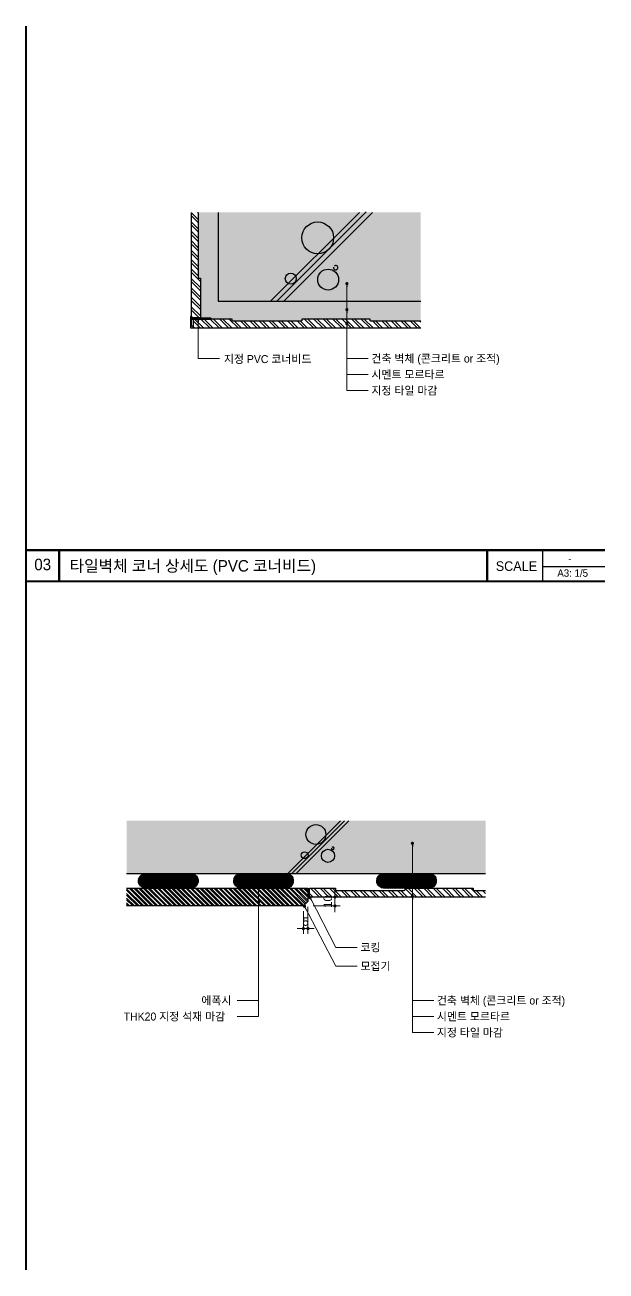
# Model space of a CAD drawing. Header units: millimetres. Extents: x -223175 to 287756, y -120611 to 352956.
# Drawn here: x 228275 to 228929, y 82232 to 83634 of the extents above; entities that cross this region are included whole.
import ezdxf
from ezdxf.enums import TextEntityAlignment as Align
from ezdxf.lldxf.tags import DXFTag

# ---------------------------------------------------------------- set-up
doc = ezdxf.new("R2010")
doc.units = ezdxf.units.MM
doc.header["$LTSCALE"] = 50
doc.header["$PDMODE"] = 35
doc.layers.get('DEFPOINTS').update_dxf_attribs({"color": 108})
for name, color, linetype in [('0-DOOR FRAME', 3, 'Continuous'), ('01-SHEET', 7, 'Continuous'), ('01-TXT-P', 7, 'Continuous'), ('DETAIL', 7, 'Continuous'), ('ETC', 6, 'Continuous'), ('HAT', 8, 'Continuous'), ('i-fin', 4, 'Continuous'), ('IN-HAT', 250, 'Continuous'), ('SC-FIN(TILE)', 3, 'Continuous'), ('SC-HAT', 8, 'Continuous'), ('w-p', 5, 'CENTER'), ('인테리어분리선', 2, 'Continuous')]:
    doc.layers.add(name, color=color, linetype=linetype)
doc.layers.add('I-TEXT', color=7, linetype='Continuous', lineweight=0)
doc.styles.add('DH-TEXT', font='h2wull.TTF')
doc.styles.add('YE-TEXT', font='HY울릉도l.ttf')
tags = doc.linetypes.add('CENTER', pattern=[50.8, 31.75, -6.35, 6.35, -6.35]).pattern_tags.tags
tags[10:11] = [DXFTag(74, 4), DXFTag(75, 0), DXFTag(340, '0'), DXFTag(46, 1.0), DXFTag(50, 0.0), DXFTag(44, 0.0), DXFTag(45, 0.0)]
tags[8:9] = [DXFTag(74, 4), DXFTag(75, 0), DXFTag(340, '0'), DXFTag(46, 1.0), DXFTag(50, 0.0), DXFTag(44, 0.0), DXFTag(45, 0.0)]
tags[6:7] = [DXFTag(74, 4), DXFTag(75, 0), DXFTag(340, '0'), DXFTag(46, 1.0), DXFTag(50, 0.0), DXFTag(44, 0.0), DXFTag(45, 0.0)]
tags[4:5] = [DXFTag(74, 4), DXFTag(75, 0), DXFTag(340, '0'), DXFTag(46, 1.0), DXFTag(50, 0.0), DXFTag(44, 0.0), DXFTag(45, 0.0)]
doc.dimstyles.new('DH-6', dxfattribs={"dimscale": 6, "dimtxt": 1.6, "dimasz": 0.6, "dimexe": 1, "dimexo": 1, "dimgap": 0.5, "dimtad": 1, "dimdec": 0, "dimrnd": 0.05, "dimdsep": 46, "dimlunit": 6, "dimtxsty": 'DH-TEXT', "dimblk": 'DOT', "dimcen": 2.5, "dimdle": 1, "dimclrd": 8, "dimclre": 8, "dimclrt": 7, "dimadec": 0, "dimazin": 0, "dimtfac": 1, "dimtdec": 0, "dimtix": 1, "dimtmove": 2, "dimatfit": 3, "dimldrblk": 'DOT', "dimfxl": 1, "dimlwd": -1, "dimlwe": -1, "dimarcsym": 0})

# ---------------------------------------------------------------- blocks, each defined once
blk = doc.blocks.new('_Dot')
at = {"color": 0, "linetype": 'ByBlock', "lineweight": -2}
blk.add_line((-0.5, 0), (-1, 0), dxfattribs=at)
at = {"color": 0, "linetype": 'ByBlock', "const_width": 0.5}
blk.add_lwpolyline([(-0.25, 0, 1), (0.25, 0, 1)], format="xyb", close=True, dxfattribs=at)
blk = doc.blocks.new('*D994')
at = {"layer": 'DEFPOINTS', "color": 0}
for p in [(228593.2, 82652.8), (228593.2, 82642.8), (228623.9, 82652.8)]:
    blk.add_point(p, dxfattribs=at)
at = {"layer": 'I-TEXT', "color": 8}
for p, q in [((228623.9, 82656.4), (228623.9, 82660)), ((228599.2, 82652.8), (228629.9, 82652.8)), ((228599.2, 82642.8), (228629.9, 82642.8)), ((228623.9, 82642.8), (228623.9, 82652.8)), ((228623.9, 82639.2), (228623.9, 82635.6))]:
    blk.add_line(p, q, dxfattribs=at)
at = {"layer": 'I-TEXT', "color": 8, "linetype": 'ByBlock', "xscale": 3.6, "yscale": 3.6, "zscale": 3.6}
for p, rotation in [((228623.9, 82652.8), 270), ((228623.9, 82642.8), 90)]:
    blk.add_blockref('_Dot', p, dxfattribs=dict(at, rotation=rotation))
at = {"layer": 'I-TEXT', "color": 7, "insert": (228615.9, 82647.8), "char_height": 9.6, "attachment_point": 5, "rotation": 90, "style": 'DH-TEXT'}
blk.add_mtext('10', dxfattribs=at)
blk = doc.blocks.new('*D995')
at = {"layer": 'DEFPOINTS', "color": 0}
for p in [(228588.4, 82642.8), (228593.4, 82647.8), (228593.4, 82617.3)]:
    blk.add_point(p, dxfattribs=at)
at = {"layer": 'I-TEXT', "color": 8}
for p, q in [((228593.4, 82641.8), (228593.4, 82611.3)), ((228588.4, 82636.8), (228588.4, 82611.3)), ((228584.8, 82617.3), (228581.2, 82617.3)), ((228588.4, 82617.3), (228593.4, 82617.3)), ((228597, 82617.3), (228600.6, 82617.3))]:
    blk.add_line(p, q, dxfattribs=at)
at = {"layer": 'I-TEXT', "color": 8, "linetype": 'ByBlock', "xscale": 3.6, "yscale": 3.6, "zscale": 3.6}
blk.add_blockref('_Dot', (228588.4, 82617.3), dxfattribs=at)
at = {"layer": 'I-TEXT', "color": 8, "linetype": 'ByBlock', "xscale": 3.6, "yscale": 3.6, "zscale": 3.6, "rotation": 180}
blk.add_blockref('_Dot', (228593.4, 82617.3), dxfattribs=at)
at = {"layer": 'I-TEXT', "color": 7, "insert": (228590.9, 82625.2), "char_height": 9.6, "attachment_point": 5, "style": 'DH-TEXT'}
blk.add_mtext('5', dxfattribs=at)
blk = doc.blocks.new('DOT')
at = {"color": 0, "linetype": 'ByBlock'}
blk.add_line((-0.5, 0), (-1, 0), dxfattribs=at)
at = {"color": 0, "linetype": 'ByBlock', "const_width": 0.5}
blk.add_lwpolyline([(-0.25, 0, 1), (0.25, 0, 1)], format="xyb", close=True, dxfattribs=at)

msp = doc.modelspace()

# ---------------------------------------------------------------- hatches: boundary and pattern name
at = {"layer": 'DETAIL'}
h = msp.add_hatch(dxfattribs=at)
h.set_pattern_fill('AR-SAND', color=8, scale=3)
h.set_pattern_definition([(37.5, (-31236.3587, 189728.483), (-0.188980074, 5.78047131), [0, -4.56, 0, -5.1, 0, -4.875]), (7.5, (-31236.359, 189728.483), (5.30933012, 8.4664382), [0, -2.46, 0, -4.11, 0, -1.575]), (327.5, (-31240.0487, 189728.483), (9.342425585, 0.01697716), [0, -1.5, 0, -5.4, 0, -7.05]), (317.5, (-31240.049, 189728.483), (9.01837981, 2.6330267), [0, -0.75, 0, -3.54, 0, -4.05])])
h.paths.add_polyline_path([(228492.4061, 83422.9184), (228469.9061, 83422.9184), (228469.9061, 83349.7328, 0.414213563), (228470.9061, 83348.7328), (228472.4061, 83348.7328), (228472.4061, 83302.9184), (228508.2204, 83302.9184), (228508.2204, 83301.4184, 0.414213562), (228509.2204, 83300.4184), (228585.7598, 83300.4184, 0.414213562), (228586.7598, 83301.4184), (228586.7598, 83302.9184), (228663.3667, 83302.9184), (228663.3667, 83301.4184, 0.414213562), (228664.3667, 83300.4184), (228720.3304, 83300.4184), (228720.3304, 83322.9184), (228492.4061, 83322.9184)])
at = {"layer": 'ETC', "ltscale": 0.4}
h = msp.add_hatch(dxfattribs=at)
h.set_pattern_fill('ANSI37', color=252, scale=10, angle=184.926355, style=0)
h.set_pattern_definition([(229.92635502, (809106.4117, 628595.3626), (0.9565220064, -0.8047146396), []), (319.92635502, (809106.4117, 628595.3626), (0.8047146396, 0.9565220064), [])])
edge = h.paths.add_edge_path()
edge.add_line((228462.5273, 82662.8157), (228411.262, 82662.8157))
edge.add_arc((228411.0748, 82671.1146), 8.3011, 83.618098, 271.2926249, ccw=False)
edge.add_line((228411.9975, 82679.3643), (228460.3146, 82679.3643))
edge.add_arc((228461.539, 82671.1058), 8.3488, 276.7979716, 98.4336986, ccw=False)
h = msp.add_hatch(dxfattribs=at)
h.set_pattern_fill('ANSI37', color=252, scale=10, angle=184.926355, style=0)
h.set_pattern_definition([(229.92635502, (809213.5909, 628595.3626), (0.9565220064, -0.8047146396), []), (319.92635502, (809213.5909, 628595.3626), (0.8047146396, 0.9565220064), [])])
edge = h.paths.add_edge_path()
edge.add_line((228569.7064, 82662.8157), (228518.4412, 82662.8157))
edge.add_arc((228518.2539, 82671.1146), 8.3011, 83.618098, 271.2926249, ccw=False)
edge.add_line((228519.1766, 82679.3643), (228567.4937, 82679.3643))
edge.add_arc((228568.7182, 82671.1058), 8.3488, 276.7979716, 98.4336986, ccw=False)
h = msp.add_hatch(dxfattribs=at)
h.set_pattern_fill('ANSI37', color=252, scale=10, angle=184.926355, style=0)
h.set_pattern_definition([(229.92635502, (809374.5205, 628595.3626), (0.9565220064, -0.8047146396), []), (319.92635502, (809374.5205, 628595.3626), (0.8047146396, 0.9565220064), [])])
edge = h.paths.add_edge_path()
edge.add_line((228730.6361, 82662.8157), (228679.3708, 82662.8157))
edge.add_arc((228679.1836, 82671.1146), 8.3011, 83.618098, 271.2926249, ccw=False)
edge.add_line((228680.1063, 82679.3643), (228728.4234, 82679.3643))
edge.add_arc((228729.6478, 82671.1058), 8.3488, 276.7979716, 98.4336986, ccw=False)
at = {"layer": 'HAT', "ltscale": 0.5}
for points in [[(228720.3304, 83422.9184), (228492.4061, 83422.9184), (228492.4061, 83322.9184), (228720.3304, 83322.9184)], [(228793.3265, 82738.5475), (228389.4337, 82738.5475), (228389.4337, 82679.3643), (228446.3502, 82679.3643), (228455.6835, 82679.3643), (228467.6835, 82679.3643), (228793.3265, 82679.3643)]]:
    msp.add_hatch(color=253, dxfattribs=at).paths.add_polyline_path(points)
at = {"layer": 'IN-HAT', "ltscale": 0.5}
h = msp.add_hatch(dxfattribs=at)
h.set_pattern_fill('ANSI32', color=251, scale=20, angle=360, style=0)
h.set_pattern_definition([(135, (722616.762, 708985.88), (5.30330086, 5.30330086), []), (135, (722613.227, 708985.88), (5.30330086, 5.30330086), [])])
edge = h.paths.add_edge_path()
edge.add_line((228469.9358, 83422.9184), (228462.404, 83422.9184))
edge.add_line((228462.404, 83422.9184), (228462.4352, 83304.3184))
edge.add_line((228462.4352, 83304.3184), (228472.4363, 83304.3184))
edge.add_line((228472.4363, 83304.3184), (228472.4358, 83348.7328))
edge.add_line((228472.4358, 83348.7328), (228470.9358, 83348.7328))
edge.add_arc((228470.9358, 83349.7328), 1, 180, 270, ccw=False)
edge.add_line((228469.9358, 83349.7328), (228469.9358, 83422.9184))
h = msp.add_hatch(dxfattribs=at)
h.set_pattern_fill('ANSI32', color=251, scale=20, angle=270, style=0)
h.set_pattern_definition([(315, (854145.3974, 577447.245), (5.30330086, 5.30330086), []), (315, (854145.3974, 577443.709), (5.30330086, 5.30330086), [])])
edge = h.paths.add_edge_path()
edge.add_line((228464.4358, 83302.9184), (228464.4358, 83292.9184))
edge.add_line((228464.4358, 83292.9184), (228720.3304, 83292.9184))
edge.add_line((228720.3304, 83292.9184), (228720.3304, 83300.4184))
edge.add_line((228720.3304, 83300.4184), (228664.3964, 83300.4184))
edge.add_arc((228664.3964, 83301.4184), 1, 180, 270, ccw=False)
edge.add_line((228663.3964, 83301.4184), (228663.3964, 83302.9184))
edge.add_line((228663.3964, 83302.9184), (228586.7895, 83302.9184))
edge.add_line((228586.7895, 83302.9184), (228586.7895, 83301.4184))
edge.add_arc((228585.7895, 83301.4184), 1, 270, 360, ccw=False)
edge.add_line((228585.7895, 83300.4184), (228509.2501, 83300.4184))
edge.add_arc((228509.2501, 83301.4184), 1, 180, 270, ccw=False)
edge.add_line((228508.2501, 83301.4184), (228508.2501, 83302.9184))
edge.add_line((228508.2501, 83302.9184), (228464.4358, 83302.9184))
h = msp.add_hatch(dxfattribs=at)
h.set_pattern_fill('ANSI32', color=251, scale=20, angle=270, style=0)
h.set_pattern_definition([(315, (-31200.44, 189685.7756), (5.30330086, 5.30330086), []), (315, (-31200.44, 189682.24), (5.30330086, 5.30330086), [])])
edge = h.paths.add_edge_path()
edge.add_arc((228780.51, 82661.3157), 1, 180, 270, ccw=False)
edge.add_line((228779.51, 82661.3157), (228779.51, 82662.8157))
edge.add_line((228779.51, 82662.8157), (228702.9031, 82662.8157))
edge.add_line((228702.9031, 82662.8157), (228702.9031, 82661.3157))
edge.add_arc((228701.9031, 82661.3157), 1, 270, 360, ccw=False)
edge.add_line((228701.9031, 82660.3157), (228625.3637, 82660.3157))
edge.add_arc((228625.3637, 82661.3157), 1, 180, 270, ccw=False)
edge.add_line((228624.3637, 82661.3157), (228624.3637, 82662.8157))
edge.add_line((228624.3637, 82662.8157), (228595.3637, 82662.8157))
edge.add_line((228595.3637, 82662.8157), (228595.3637, 82652.8157))
edge.add_line((228595.3637, 82652.8157), (228793.3265, 82652.8157))
edge.add_line((228793.3265, 82652.8157), (228793.3265, 82660.3157))
edge.add_line((228793.3265, 82660.3157), (228780.51, 82660.3157))
at = {"layer": 'SC-HAT', "ltscale": 2}
h = msp.add_hatch(dxfattribs=at)
h.set_pattern_fill('ANSI32', color=251, scale=10, angle=270, style=0)
h.set_pattern_definition([(315, (-31202.4402, 189725.7756), (2.65165043, 2.65165043), []), (315, (-31202.4402, 189724.008), (2.65165043, 2.65165043), [])])
h.paths.add_polyline_path([(228593.3637, 82662.8157), (228573.3637, 82662.8157), (228518.5638, 82662.8157), (228485.2305, 82662.8157), (228389.4337, 82662.8157), (228389.4337, 82642.8157), (228588.3637, 82642.8157), (228593.3637, 82647.8157)])
at = {"layer": 'w-p', "ltscale": 20}
h = msp.add_hatch(color=2, dxfattribs=at)
edge = h.paths.add_edge_path()
edge.add_line((228461.4358, 83305.7184), (228461.4358, 83292.9184))
edge.add_line((228461.4358, 83292.9184), (228463.9358, 83292.9184))
edge.add_arc((228463.9358, 83293.4184), 0.5, 270.0000002, 0.0000002)
edge.add_line((228464.4358, 83293.4184), (228464.4358, 83293.9184))
edge.add_arc((228463.4358, 83293.9184), 1, 0, 90)
edge.add_line((228463.4358, 83294.9184), (228462.9358, 83294.9184))
edge.add_arc((228462.9358, 83295.4184), 0.5, 180, 270, ccw=False)
edge.add_line((228462.4358, 83295.4184), (228462.4358, 83302.4184))
edge.add_arc((228462.9358, 83302.4184), 0.5, 90, 180, ccw=False)
edge.add_line((228462.9358, 83302.9184), (228483.9358, 83302.9184))
edge.add_arc((228483.9358, 83303.4184), 0.5, 269.9999994, 0.0000002)
edge.add_arc((228483.9358, 83303.4184), 0.5, 0, 90)
edge.add_line((228483.9358, 83303.9184), (228462.9358, 83303.9184))
edge.add_arc((228462.9358, 83304.4184), 0.5, 180, 270, ccw=False)
edge.add_line((228462.4358, 83304.4184), (228462.4358, 83304.3184))
edge.add_arc((228458.1399, 83304.419), 4.2971, 358.6586546, 17.6015503)
edge.add_line((228462.2358, 83305.7184), (228461.4358, 83305.7184))

# ---------------------------------------------------------------- linework, layer by layer
msp.add_line((228468.4358, 83292.9184), (228720.3304, 83292.9184))
at = {"layer": '0-DOOR FRAME', "ltscale": 0.7}
msp.add_line((228593.3637, 82647.8157), (228588.3637, 82642.8157), dxfattribs=at)
at = {"layer": '01-SHEET', "color": 5}
for p, q in [((228857.6461, 83007.1152), (228857.6461, 83042.1152)), ((228857.6461, 83024.6152), (228927.6461, 83024.6152))]:
    msp.add_line(p, q, dxfattribs=at)
at = {"layer": '01-SHEET', "color": 5, "const_width": 2.5}
for points in [[(228276.2849, 82233.3489), (228276.2849, 83632.4675)], [(228276.2849, 83042.9046), (228927.7042, 83042.9046)], [(228313.5803, 83007.9046), (228313.5803, 83042.9046)], [(228795.0936, 83007.1152), (228795.0936, 83042.1152)], [(228276.2849, 83007.9046), (228927.7042, 83007.9046)]]:
    msp.add_lwpolyline(points, dxfattribs=at)
at = {"layer": 'ETC', "color": 252, "ltscale": 0.4}
for points in [[(228462.5273, 82662.8157), (228411.262, 82662.8157, -1.069320076), (228411.9975, 82679.3643), (228460.3146, 82679.3643, -1.014377268), (228462.5273, 82662.8157, -1)], [(228569.7064, 82662.8157), (228518.4412, 82662.8157, -1.069320076), (228519.1766, 82679.3643), (228567.4937, 82679.3643, -1.014377268), (228569.7064, 82662.8157, -1)], [(228730.6361, 82662.8157), (228679.3708, 82662.8157, -1.069320076), (228680.1063, 82679.3643), (228728.4234, 82679.3643, -1.014377268), (228730.6361, 82662.8157, -1)]]:
    msp.add_lwpolyline(points, format="xyb", dxfattribs=at)
at = {"layer": 'HAT', "color": 8, "ltscale": 0.2}
for p, q in [((228551.3775, 83322.9184), (228651.3775, 83422.9184)), ((228558.5578, 83322.9184), (228659.0584, 83423.419)), ((228566.3013, 83322.9184), (228666.3013, 83422.9184)), ((228570.9757, 82679.3643), (228630.0662, 82738.4548)), ((228575.4634, 82679.3643), (228634.5539, 82738.4548)), ((228580.303, 82679.3643), (228639.3936, 82738.4548))]:
    msp.add_line(p, q, dxfattribs=at)
at = {"layer": 'HAT', "color": 8, "linetype": 'Continuous'}
for centre, radius in [((228604.4924, 83394.234), 17.8587), ((228574.2015, 83348.3622), 6.1679), ((228616.2098, 83347.2323), 11.7749)]:
    msp.add_circle(centre, radius, dxfattribs=at)
at = {"layer": 'HAT', "color": 8, "ltscale": 0.2}
for centre, radius in [((228602.4568, 82723.1555), 11.1617), ((228589.803, 82699.8289), 3.855), ((228616.0581, 82699.1227), 7.3593)]:
    msp.add_circle(centre, radius, dxfattribs=at)
at = {"layer": 'HAT', "color": 8}
msp.add_arc((228624.7479, 83360.6543), 2.4192, 168.3991244, 135.0191132, dxfattribs=at)
at = {"layer": 'HAT', "color": 8, "ltscale": 0.2}
msp.add_arc((228621.3944, 82707.5114), 1.512, 168.3991244, 135.0191132, dxfattribs=at)
at = {"layer": 'i-fin', "color": 1}
msp.add_arc((228594.3637, 82651.8533), 1.3878, 43.9004068, 136.0995932, dxfattribs=at)
at = {"layer": 'SC-FIN(TILE)'}
msp.add_line((228468.4358, 83292.9184), (228720.3304, 83292.9184), dxfattribs=at)
for points in [[(228469.9358, 83422.9184), (228469.9358, 83349.7328, 0.414213562), (228470.9358, 83348.7328), (228472.4358, 83348.7328), (228472.4358, 83304.3184), (228462.4358, 83304.3184), (228462.4043, 83422.9184)], [(228720.3304, 83300.4184), (228664.3964, 83300.4184, -0.414213562), (228663.3964, 83301.4184), (228663.3964, 83302.9184), (228586.7895, 83302.9184), (228586.7895, 83301.4184, -0.414213562), (228585.7895, 83300.4184), (228509.2501, 83300.4184, -0.414213562), (228508.2501, 83301.4184), (228508.2501, 83302.9184), (228464.4358, 83302.9184), (228464.4358, 83292.9184)], [(228793.3265, 82652.8157), (228595.3637, 82652.8157), (228595.3637, 82662.8157), (228624.3637, 82662.8157), (228624.3637, 82661.3157, 0.414213562), (228625.3637, 82660.3157), (228701.9031, 82660.3157, 0.414213562), (228702.9031, 82661.3157), (228702.9031, 82662.8157), (228779.51, 82662.8157), (228779.51, 82661.3157, 0.414213562), (228780.51, 82660.3157), (228793.3265, 82660.3157)]]:
    msp.add_lwpolyline(points, format="xyb", dxfattribs=at)
for points in [[(228464.4358, 83302.9184), (228464.4358, 83292.9184), (228720.3304, 83292.9184)], [(228389.4337, 82662.8157), (228593.3637, 82662.8157), (228593.3637, 82647.8157)], [(228588.3637, 82642.8157), (228389.4337, 82642.8157)]]:
    msp.add_lwpolyline(points, dxfattribs=at)
at = {"layer": 'w-p', "color": 8, "ltscale": 20}
msp.add_lwpolyline([(228461.4358, 83305.7184), (228461.4358, 83292.9184), (228463.9358, 83292.9184, 0.414213562), (228464.4358, 83293.4184), (228464.4358, 83293.9184, 0.414213562), (228463.4358, 83294.9184), (228462.9358, 83294.9184, -0.414213562), (228462.4358, 83295.4184), (228462.4358, 83302.4184, -0.414213562), (228462.9358, 83302.9184), (228483.9358, 83302.9184, 0.414213566), (228484.4358, 83303.4184), (228484.4358, 83303.4184, 0.414213562), (228483.9358, 83303.9184), (228462.9358, 83303.9184, -0.414213562), (228462.4358, 83304.4184), (228462.4358, 83304.3184, 0.082842713), (228462.2358, 83305.7184), (228461.4358, 83305.7184)], format="xyb", dxfattribs=at)
at = {"layer": '인테리어분리선', "ltscale": 500}
msp.add_line((228389.4337, 82679.3643), (228793.3265, 82679.3643), dxfattribs=at)
msp.add_lwpolyline([(228492.4061, 83422.9184), (228492.4061, 83322.9184), (228720.3304, 83322.9184)], dxfattribs=at)

# ---------------------------------------------------------------- texts
at = {"layer": '01-SHEET', "color": 7, "style": 'YE-TEXT'}
for s, height, p in [('-', 8.3333, (228886.3077, 83037.4261)), ('SCALE', 10.83333, (228804.8196, 83030.4307)), ('A3: 1/5', 8.33333, (228874.0908, 83021.358))]:
    msp.add_text(s, height=height, dxfattribs=at).set_placement(p, align=Align.TOP_LEFT)
at = {"layer": '01-TXT-P', "color": 7, "style": 'YE-TEXT'}
for s, height, p in [('03', 13.00377, (228285.6119, 83020.3611)), ('타일벽체 코너 상세도 (PVC 코너비드)', 13, (228325.3415, 83018.828))]:
    msp.add_text(s, height=height, dxfattribs=at).set_placement(p)
at = {"layer": 'I-TEXT', "style": 'DH-TEXT'}
for s, p in [('건축 벽체 (콘크리트 or 조적)', (228664.8933, 83258.4611)), ('시멘트 모르타르', (228664.8933, 83240.4611)), ('지정 타일 마감', (228664.8933, 83222.4611)), ('코킹', (228652.554, 82596.1505)), ('모접기', (228652.554, 82575.0365)), ('에폭시', (228473.5492, 82536.4134)), ('건축 벽체 (콘크리트 or 조적)', (228738.5548, 82536.4134)), ('THK20 지정 석재 마감', (228386.1991, 82518.4134)), ('시멘트 모르타르', (228738.5548, 82518.4134)), ('지정 타일 마감', (228738.5548, 82500.4134))]:
    msp.add_text(s, height=9, dxfattribs=at).set_placement(p, align=Align.MIDDLE_LEFT)
at = {"layer": 'I-TEXT', "insert": (228498.9218, 83262.3683), "char_height": 9, "attachment_point": 1, "style": 'DH-TEXT'}
msp.add_mtext('지정 PVC 코너비드', dxfattribs=at)

# ---------------------------------------------------------------- dimensions: what is measured, and where the dimension line sits
at = {"layer": 'I-TEXT'}
dim = msp.add_linear_dim(base=(228623.9017, 82652.8157), p1=(228593.2323, 82642.8157), p2=(228593.2323, 82652.8157), angle=90, dimstyle='DH-6', dxfattribs=at)
dim.commit()
dim.dimension.update_dxf_attribs({"geometry": '*D994', "text_midpoint": (228615.8998, 82647.8157)})
dim = msp.add_linear_dim(base=(228593.3637, 82617.3077), p1=(228588.3637, 82642.8157), p2=(228593.3637, 82647.8157), dimstyle='DH-6', override={"dimtxsty": 'DH-TEXT', "dimldrblk": 'Dot'}, dxfattribs=at)
dim.commit()
dim.dimension.update_dxf_attribs({"geometry": '*D995', "text_midpoint": (228590.8637, 82625.2119)})

# ---------------------------------------------------------------- leaders
for points in [[(228637.329, 83342.7198), (228637.329, 83258.4611), (228661.329, 83258.4611)], [(228637.329, 83313.5255), (228637.329, 83240.4611), (228661.329, 83240.4611)], [(228469.8558, 83302.9184), (228469.8558, 83258.4611), (228493.8558, 83258.4611)], [(228637.329, 83297.6216), (228637.329, 83222.4611), (228661.329, 83222.4611)], [(228710.9905, 82713.247), (228710.9905, 82536.4134), (228734.9905, 82536.4134)], [(228537.9805, 82671.0135), (228537.9805, 82518.4134), (228513.9805, 82518.4134)], [(228710.9905, 82671.2579), (228710.9905, 82518.4134), (228734.9905, 82518.4134)], [(228595.9589, 82652.1542), (228624.9897, 82596.1505), (228648.9897, 82596.1505)], [(228710.9905, 82653.4926), (228710.9905, 82500.4134), (228734.9905, 82500.4134)], [(228537.9805, 82647.3213), (228537.9805, 82536.4134), (228513.9805, 82536.4134)], [(228589.4764, 82642.4339), (228624.9897, 82575.0365), (228648.9897, 82575.0365)]]:
    msp.add_leader(points, dimstyle='DH-6', dxfattribs=at)

doc.saveas('drawing.dxf')
